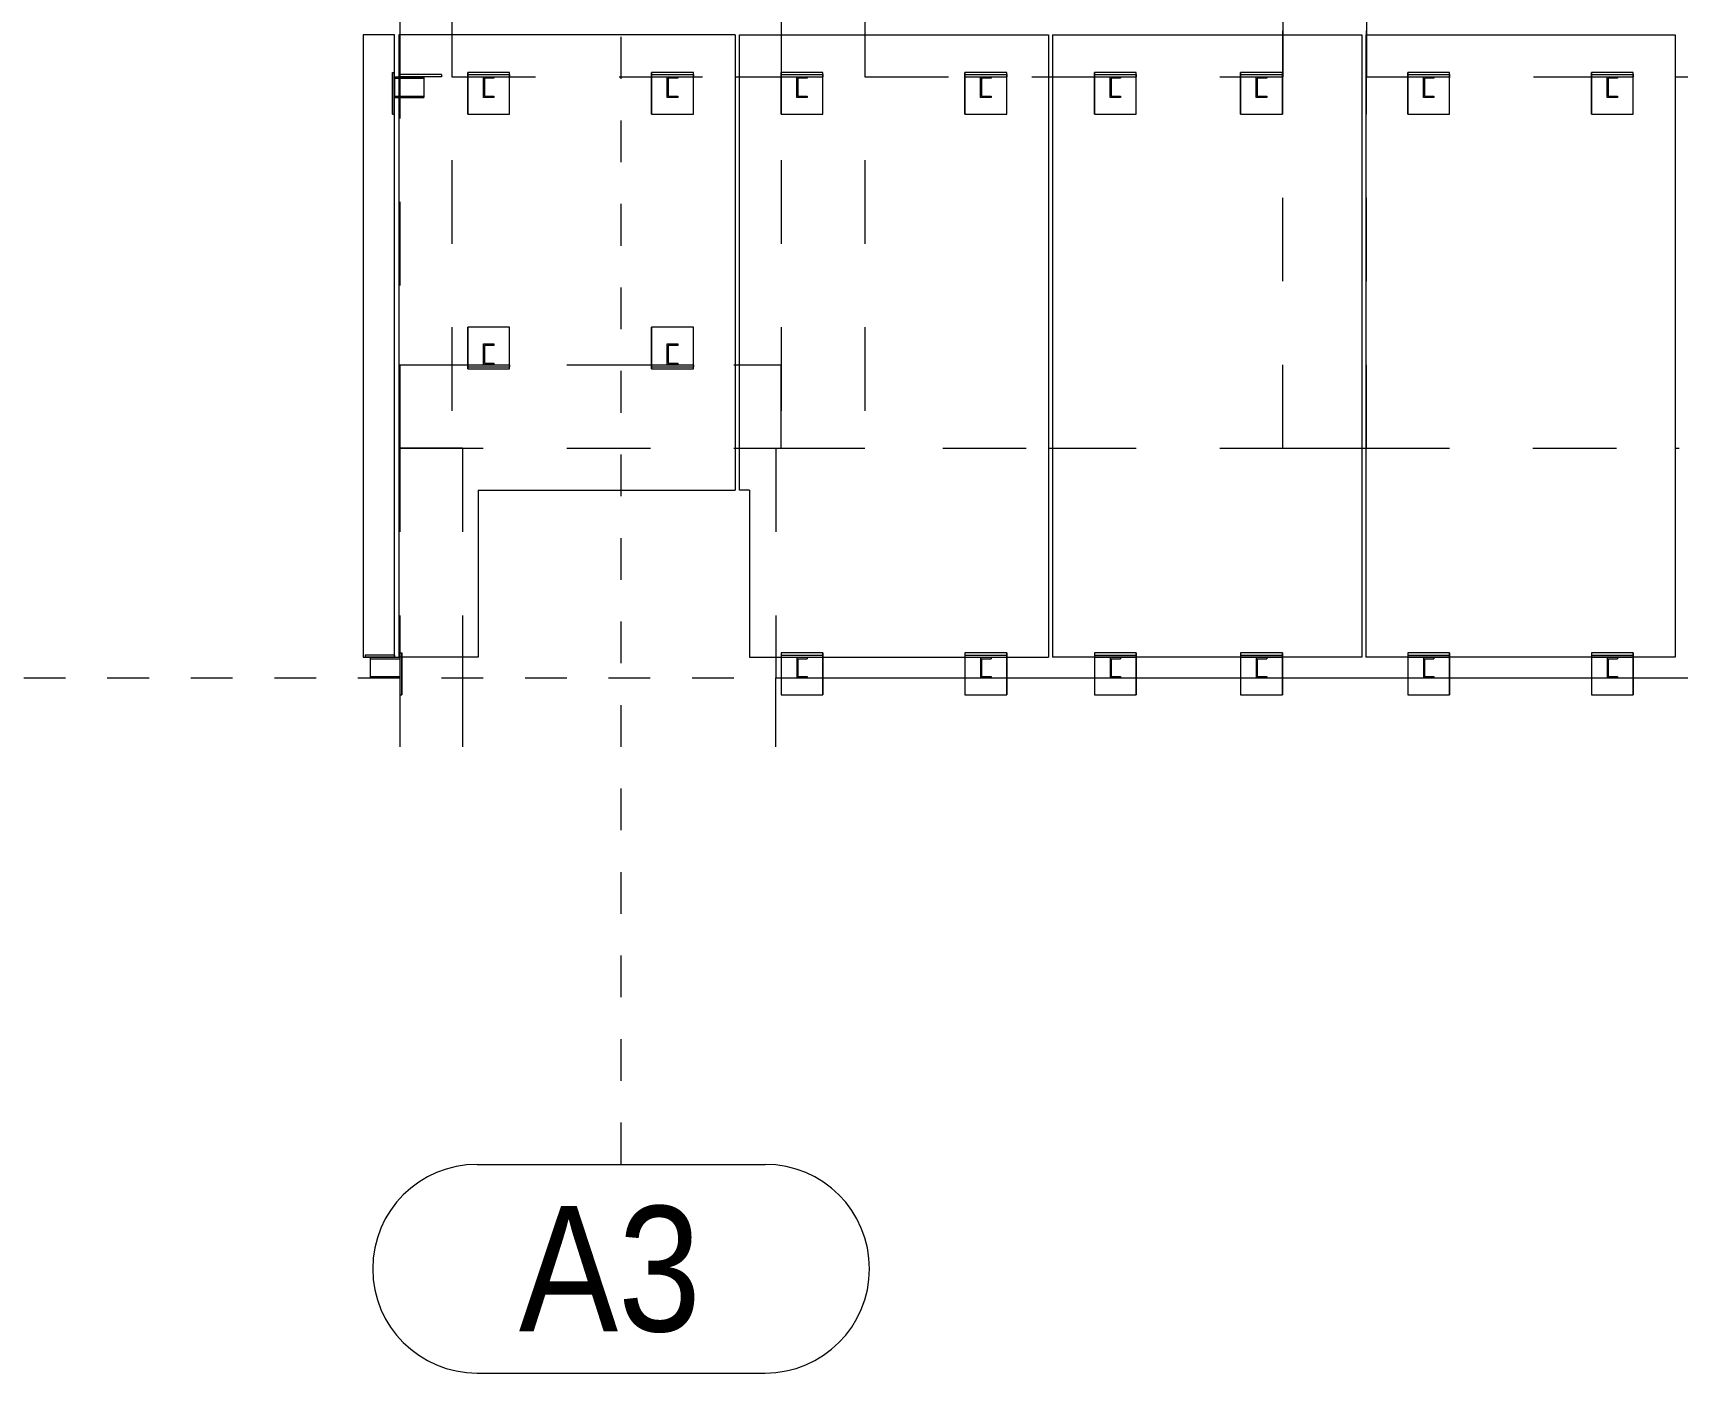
# Model space of a CAD drawing. Header units: millimetres. Extents: x 652937 to 1670132, y 1473552 to 2851037.
# Drawn here: x 663419.75 to 663427.63, y 1524521.94 to 1524528.36 of the extents above; entities that cross this region are included whole.
import ezdxf

# ---------------------------------------------------------------- set-up
doc = ezdxf.new("R2010")
doc.units = ezdxf.units.MM
for name, pattern in [('XKITLINE00', [0]), ('XKITLINE01', [4, 1, -1, 1, -1]), ('XKITLINE02', [4, 2, -2])]:
    doc.linetypes.add(name, pattern=pattern)
doc.layers.add('Part', color=7, linetype='Continuous', lineweight=0)
doc.layers.add('S-GRID', color=7, linetype='Continuous', lineweight=9)
doc.styles.add('Arial', font='arial.ttf')

# ---------------------------------------------------------------- blocks, each defined once
blk = doc.blocks.new('*A33862392')
at = {"layer": 'S-GRID', "color": 7, "linetype": 'XKITLINE01', "lineweight": 0}
blk.add_line((346.109039, 7.827691), (455.260679, 7.827691), dxfattribs=at)
blk = doc.blocks.new('*A34482454')
at = {"layer": 'S-GRID', "color": 7, "linetype": 'XKITLINE01', "lineweight": 0}
blk.add_line((362.410088, -3.820204), (362.410088, 83.930188), dxfattribs=at)
at = {"layer": 'S-GRID', "color": 7, "style": 'Arial', "width": 0.85}
blk.add_text('A3', height=3, dxfattribs=at).set_placement((359.963066, -7.820204))
blk = doc.blocks.new('*A34492455')
at = {"layer": 'Part', "color": 7, "linetype": 'XKITLINE00', "lineweight": 0}
for p, q in [((372.740108, 23.227691), (380.140108, 23.227691)), ((372.740108, 23.227691), (372.740108, 8.327691)), ((380.140108, 23.227691), (380.140108, 8.327691)), ((380.140108, 8.327691), (372.740108, 8.327691))]:
    blk.add_line(p, q, dxfattribs=at)
blk = doc.blocks.new('*A34502456')
at = {"layer": 'Part', "color": 7, "linetype": 'XKITLINE00', "lineweight": 0}
for p, q in [((380.240108, 23.227691), (387.640108, 23.227691)), ((380.240108, 23.227691), (380.240108, 8.327691)), ((387.640108, 23.227691), (387.640108, 8.327691)), ((387.640108, 8.327691), (380.240108, 8.327691))]:
    blk.add_line(p, q, dxfattribs=at)
blk = doc.blocks.new('*A35062512')
at = {"layer": 'Part', "color": 7, "linetype": 'XKITLINE00', "lineweight": 0}
for p, q in [((366.11019, 7.827691), (366.240139, 7.827691)), ((366.11019, 6.179796), (366.11019, 7.827691)), ((367.240139, 7.827691), (370.640139, 7.827691)), ((371.640139, 7.827691), (373.740139, 7.827691)), ((374.740139, 7.827691), (377.240139, 7.827691)), ((378.240139, 7.827691), (381.240139, 7.827691)), ((382.240139, 7.827691), (385.640139, 7.827691)), ((386.640139, 7.827691), (388.740139, 7.827691))]:
    blk.add_line(p, q, dxfattribs=at)
at = {"layer": 'Part', "color": 7, "linetype": 'XKITLINE02', "lineweight": 0}
for p, q in [((366.240139, 7.827691), (367.240139, 7.827691)), ((370.640139, 7.827691), (371.640139, 7.827691)), ((373.740139, 7.827691), (374.740139, 7.827691)), ((377.240139, 7.827691), (378.240139, 7.827691)), ((381.240139, 7.827691), (382.240139, 7.827691)), ((385.640139, 7.827691), (386.640139, 7.827691))]:
    blk.add_line(p, q, dxfattribs=at)
blk = doc.blocks.new('*A35072513')
at = {"layer": 'Part', "color": 7, "linetype": 'XKITLINE02', "lineweight": 0}
for p, q in [((366.11019, 13.327691), (366.11019, 8.327691)), ((366.11019, 13.327691), (372.640108, 13.327691)), ((372.740108, 13.327691), (380.140108, 13.327691)), ((380.240108, 13.327691), (387.640108, 13.327691)), ((366.240139, 7.827691), (367.240139, 7.827691)), ((370.640139, 7.827691), (371.640139, 7.827691)), ((373.740139, 7.827691), (374.740139, 7.827691)), ((377.240139, 7.827691), (378.240139, 7.827691)), ((381.240139, 7.827691), (382.240139, 7.827691)), ((385.640139, 7.827691), (386.640139, 7.827691))]:
    blk.add_line(p, q, dxfattribs=at)
at = {"layer": 'Part', "color": 7, "linetype": 'XKITLINE00', "lineweight": 0}
for p, q in [((372.640108, 13.327691), (372.740108, 13.327691)), ((380.140108, 13.327691), (380.240108, 13.327691)), ((387.640108, 13.327691), (387.740108, 13.327691)), ((366.11019, 8.327691), (366.11019, 7.827691)), ((366.11019, 7.827691), (366.240139, 7.827691)), ((367.240139, 7.827691), (370.640139, 7.827691)), ((371.640139, 7.827691), (373.740139, 7.827691)), ((374.740139, 7.827691), (377.240139, 7.827691)), ((378.240139, 7.827691), (381.240139, 7.827691)), ((382.240139, 7.827691), (385.640139, 7.827691)), ((386.640139, 7.827691), (388.740139, 7.827691))]:
    blk.add_line(p, q, dxfattribs=at)
blk = doc.blocks.new('*A35462552')
at = {"layer": 'Part', "color": 7, "linetype": 'XKITLINE00', "lineweight": 0}
for p, q in [((357.110088, 32.577691), (358.360088, 32.577691)), ((357.110088, 32.577691), (357.110088, 23.227691)), ((358.360088, 32.577691), (358.360088, 24.227691))]:
    blk.add_line(p, q, dxfattribs=at)
at = {"layer": 'Part', "color": 7, "linetype": 'XKITLINE02', "lineweight": 0}
for p, q in [((358.360088, 24.227691), (358.360088, 13.327691)), ((357.110088, 23.227691), (357.110088, 13.327691)), ((357.110088, 13.327691), (358.360088, 13.327691))]:
    blk.add_line(p, q, dxfattribs=at)
blk = doc.blocks.new('*A35502556')
at = {"layer": 'Part', "color": 7, "linetype": 'XKITLINE00', "lineweight": 0}
for p, q in [((366.245088, 32.577691), (366.245088, 24.227691)), ((366.245088, 32.577691), (368.245088, 32.577691)), ((368.245088, 32.577691), (368.245088, 24.227691))]:
    blk.add_line(p, q, dxfattribs=at)
at = {"layer": 'Part', "color": 7, "linetype": 'XKITLINE02', "lineweight": 0}
for p, q in [((366.245088, 24.227691), (366.245088, 13.327691)), ((368.245088, 24.227691), (368.245088, 13.327691)), ((366.245088, 13.327691), (368.245088, 13.327691))]:
    blk.add_line(p, q, dxfattribs=at)
blk = doc.blocks.new('*A35512557')
at = {"layer": 'Part', "color": 7, "linetype": 'XKITLINE02', "lineweight": 0}
for p, q in [((378.255088, 13.327691), (378.255088, 32.577691)), ((378.255088, 32.577691), (380.140108, 32.577691)), ((380.240108, 32.577691), (380.255088, 32.577691)), ((380.255088, 13.327691), (380.255088, 32.577691)), ((378.255088, 13.327691), (380.255088, 13.327691))]:
    blk.add_line(p, q, dxfattribs=at)
at = {"layer": 'Part', "color": 7, "linetype": 'XKITLINE00', "lineweight": 0}
blk.add_line((380.140108, 32.577691), (380.240108, 32.577691), dxfattribs=at)
blk = doc.blocks.new('*A35572563')
at = {"layer": 'S-GRID', "color": 7, "linetype": 'XKITLINE00', "lineweight": 0}
for p, q in [((358.963066, -3.820204), (365.857109, -3.820204)), ((358.963066, -8.820204), (365.857109, -8.820204))]:
    blk.add_line(p, q, dxfattribs=at)
for centre, start, end in [((358.963066, -6.320204), 90, 270), ((365.857109, -6.320204), 270, 90)]:
    blk.add_arc(centre, 2.5, start, end, dxfattribs=at)
blk = doc.blocks.new('*A35582564')
at = {"layer": 'Part', "color": 7, "linetype": 'XKITLINE02', "lineweight": 0}
for p, q in [((357.110137, 15.327691), (365.140108, 15.327691)), ((357.110137, 15.327691), (357.110137, 13.327691)), ((365.240108, 15.327691), (366.24509, 15.327691)), ((366.245081, 13.327691), (366.245081, 15.327691)), ((357.110137, 13.327691), (365.140108, 13.327691)), ((365.240108, 13.327691), (366.24509, 13.327691))]:
    blk.add_line(p, q, dxfattribs=at)
at = {"layer": 'Part', "color": 7, "linetype": 'XKITLINE00', "lineweight": 0}
for p, q in [((365.140108, 15.327691), (365.240108, 15.327691)), ((365.140108, 13.327691), (365.240108, 13.327691))]:
    blk.add_line(p, q, dxfattribs=at)
blk = doc.blocks.new('*A35592565')
at = {"layer": 'Part', "color": 7, "linetype": 'XKITLINE00', "lineweight": 0}
for p, q in [((357.090108, 23.227691), (357.090108, 8.327691)), ((365.140108, 23.227691), (357.090108, 23.227691)), ((365.140108, 23.227691), (365.140108, 12.327691)), ((358.985088, 12.327691), (358.985088, 8.327691)), ((358.985088, 12.327691), (365.140108, 12.327691)), ((358.985088, 8.327691), (357.090108, 8.327691))]:
    blk.add_line(p, q, dxfattribs=at)
blk = doc.blocks.new('*A35602566')
at = {"layer": 'Part', "color": 7, "linetype": 'XKITLINE00', "lineweight": 0}
for p, q in [((356.235201, 23.227691), (356.235201, 8.327691)), ((356.985201, 23.227691), (356.235201, 23.227691)), ((356.985201, 8.327691), (356.985201, 23.227691)), ((356.235201, 8.327691), (356.985201, 8.327691))]:
    blk.add_line(p, q, dxfattribs=at)
blk = doc.blocks.new('*A35612567')
at = {"layer": 'Part', "color": 7, "linetype": 'XKITLINE00', "lineweight": 0}
for p, q in [((366.245088, 24.227691), (358.360088, 24.227691)), ((358.360088, 24.227691), (358.360088, 23.227691)), ((366.245088, 24.227691), (366.245088, 23.227691)), ((365.140108, 22.227691), (365.240108, 22.227691))]:
    blk.add_line(p, q, dxfattribs=at)
at = {"layer": 'Part', "color": 7, "linetype": 'XKITLINE02', "lineweight": 0}
for p, q in [((358.360088, 23.227691), (358.360088, 22.227691)), ((366.245088, 23.227691), (366.245088, 22.227691)), ((358.360088, 22.227691), (365.140108, 22.227691)), ((365.240108, 22.227691), (366.245088, 22.227691))]:
    blk.add_line(p, q, dxfattribs=at)
blk = doc.blocks.new('*A35622568')
at = {"layer": 'Part', "color": 7, "linetype": 'XKITLINE02', "lineweight": 0}
for p, q in [((359.74014, 22.327691), (358.740139, 22.327691)), ((358.740139, 22.327691), (358.740139, 21.327691)), ((358.74014, 21.327691), (358.74014, 22.327691)), ((359.740139, 21.327691), (359.740139, 22.327691)), ((359.74014, 21.327691), (359.74014, 22.327691)), ((358.740139, 21.327691), (359.74014, 21.327691))]:
    blk.add_line(p, q, dxfattribs=at)
blk = doc.blocks.new('*A35632569')
at = {"layer": 'Part', "color": 7, "linetype": 'XKITLINE02', "lineweight": 0}
for p, q in [((358.740156, 22.277691), (359.740156, 22.277691)), ((358.740156, 22.277691), (358.740156, 22.227691)), ((358.740156, 22.227691), (359.740156, 22.227691)), ((359.740156, 22.277691), (359.740156, 22.227691))]:
    blk.add_line(p, q, dxfattribs=at)
blk = doc.blocks.new('*A35642570')
at = {"layer": 'Part', "color": 7, "linetype": 'XKITLINE02', "lineweight": 0}
for p, q in [((356.935166, 22.327691), (356.935201, 22.327691)), ((356.935166, 21.327691), (356.935166, 22.327691)), ((356.935166, 22.327691), (356.985201, 22.327691)), ((356.935201, 22.327691), (356.935201, 21.327691)), ((356.985166, 21.327691), (356.985166, 22.327691)), ((356.985201, 21.327691), (356.985201, 22.327691)), ((356.935201, 21.327691), (356.935166, 21.327691)), ((356.935166, 21.327691), (356.985201, 21.327691))]:
    blk.add_line(p, q, dxfattribs=at)
blk = doc.blocks.new('*A35652571')
at = {"layer": 'Part', "color": 7, "linetype": 'XKITLINE02', "lineweight": 0}
for p, q in [((358.110091, 22.277691), (357.110091, 22.277691)), ((357.110091, 22.277691), (357.110091, 22.227691)), ((358.110091, 22.227691), (357.110091, 22.227691)), ((358.110091, 22.277691), (358.110091, 22.227691))]:
    blk.add_line(p, q, dxfattribs=at)
blk = doc.blocks.new('*A35662572')
at = {"layer": 'Part', "color": 7, "linetype": 'XKITLINE00', "lineweight": 0}
for p, q in [((365.240108, 12.327691), (365.240108, 23.227691)), ((365.240108, 23.227691), (372.640108, 23.227691)), ((372.640108, 23.227691), (372.640108, 8.327691)), ((365.485088, 12.327691), (365.240108, 12.327691)), ((365.485088, 12.327691), (365.485088, 8.327691)), ((365.485088, 8.327691), (372.640108, 8.327691))]:
    blk.add_line(p, q, dxfattribs=at)
blk = doc.blocks.new('*A35672573')
at = {"layer": 'Part', "color": 7, "linetype": 'XKITLINE00', "lineweight": 0}
for p, q in [((368.245088, 24.227691), (372.740108, 24.227691)), ((368.245088, 24.227691), (368.245088, 23.227691)), ((378.255088, 23.327691), (378.255088, 23.227691)), ((372.640108, 22.227691), (372.740108, 22.227691))]:
    blk.add_line(p, q, dxfattribs=at)
at = {"layer": 'Part', "color": 7, "linetype": 'XKITLINE02', "lineweight": 0}
for p, q in [((372.740108, 24.227691), (378.255088, 24.227691)), ((378.255088, 24.227691), (378.255088, 23.327691)), ((368.245088, 23.227691), (368.245088, 22.227691)), ((378.255088, 23.227691), (378.255088, 22.227691)), ((368.245088, 22.227691), (372.640108, 22.227691)), ((372.740108, 22.227691), (378.255088, 22.227691))]:
    blk.add_line(p, q, dxfattribs=at)
blk = doc.blocks.new('*A35682574')
at = {"layer": 'Part', "color": 7, "linetype": 'XKITLINE02', "lineweight": 0}
for p, q in [((367.24014, 22.327691), (366.240139, 22.327691)), ((366.240139, 22.327691), (366.240139, 21.327691)), ((366.24014, 21.327691), (366.24014, 22.327691)), ((367.240139, 21.327691), (367.240139, 22.327691)), ((367.24014, 21.327691), (367.24014, 22.327691)), ((366.240139, 21.327691), (367.24014, 21.327691))]:
    blk.add_line(p, q, dxfattribs=at)
blk = doc.blocks.new('*A35692575')
at = {"layer": 'Part', "color": 7, "linetype": 'XKITLINE02', "lineweight": 0}
for p, q in [((371.64014, 22.327691), (370.640139, 22.327691)), ((370.640139, 22.327691), (370.640139, 21.327691)), ((370.64014, 21.327691), (370.64014, 22.327691)), ((371.640139, 21.327691), (371.640139, 22.327691)), ((371.64014, 21.327691), (371.64014, 22.327691)), ((370.640139, 21.327691), (371.64014, 21.327691))]:
    blk.add_line(p, q, dxfattribs=at)
blk = doc.blocks.new('*A35702576')
at = {"layer": 'Part', "color": 7, "linetype": 'XKITLINE02', "lineweight": 0}
for p, q in [((366.240156, 22.277691), (367.240156, 22.277691)), ((366.240156, 22.277691), (366.240156, 22.227691)), ((366.240156, 22.227691), (367.240156, 22.227691)), ((367.240156, 22.277691), (367.240156, 22.227691))]:
    blk.add_line(p, q, dxfattribs=at)
blk = doc.blocks.new('*A35712577')
at = {"layer": 'Part', "color": 7, "linetype": 'XKITLINE02', "lineweight": 0}
for p, q in [((370.640156, 22.277691), (371.640156, 22.277691)), ((370.640156, 22.277691), (370.640156, 22.227691)), ((370.640156, 22.227691), (371.640156, 22.227691)), ((371.640156, 22.277691), (371.640156, 22.227691))]:
    blk.add_line(p, q, dxfattribs=at)
blk = doc.blocks.new('*A35722578')
at = {"layer": 'Part', "color": 7, "linetype": 'XKITLINE02', "lineweight": 0}
for p, q in [((364.14014, 22.327691), (363.140139, 22.327691)), ((363.140139, 22.327691), (363.140139, 21.327691)), ((363.14014, 21.327691), (363.14014, 22.327691)), ((364.140139, 21.327691), (364.140139, 22.327691)), ((364.14014, 21.327691), (364.14014, 22.327691)), ((363.140139, 21.327691), (364.14014, 21.327691))]:
    blk.add_line(p, q, dxfattribs=at)
blk = doc.blocks.new('*A35732579')
at = {"layer": 'Part', "color": 7, "linetype": 'XKITLINE02', "lineweight": 0}
for p, q in [((363.140156, 22.277691), (364.140156, 22.277691)), ((363.140156, 22.277691), (363.140156, 22.227691)), ((363.140156, 22.227691), (364.140156, 22.227691)), ((364.140156, 22.277691), (364.140156, 22.227691))]:
    blk.add_line(p, q, dxfattribs=at)
blk = doc.blocks.new('*A35742580')
at = {"layer": 'Part', "color": 7, "linetype": 'XKITLINE02', "lineweight": 0}
for p, q in [((382.24014, 22.327691), (381.240139, 22.327691)), ((381.240139, 22.327691), (381.240139, 21.327691)), ((381.24014, 21.327691), (381.24014, 22.327691)), ((382.240139, 21.327691), (382.240139, 22.327691)), ((382.24014, 21.327691), (382.24014, 22.327691)), ((381.240139, 21.327691), (382.24014, 21.327691))]:
    blk.add_line(p, q, dxfattribs=at)
blk = doc.blocks.new('*A35752581')
at = {"layer": 'Part', "color": 7, "linetype": 'XKITLINE02', "lineweight": 0}
for p, q in [((381.240156, 22.277691), (382.240156, 22.277691)), ((381.240156, 22.277691), (381.240156, 22.227691)), ((381.240156, 22.227691), (382.240156, 22.227691)), ((382.240156, 22.277691), (382.240156, 22.227691))]:
    blk.add_line(p, q, dxfattribs=at)
blk = doc.blocks.new('*A35762582')
at = {"layer": 'Part', "color": 7, "linetype": 'XKITLINE02', "lineweight": 0}
for p, q in [((374.74014, 22.327691), (373.740139, 22.327691)), ((373.740139, 22.327691), (373.740139, 21.327691)), ((373.74014, 21.327691), (373.74014, 22.327691)), ((374.740139, 21.327691), (374.740139, 22.327691)), ((374.74014, 21.327691), (374.74014, 22.327691)), ((373.740139, 21.327691), (374.74014, 21.327691))]:
    blk.add_line(p, q, dxfattribs=at)
blk = doc.blocks.new('*A35772583')
at = {"layer": 'Part', "color": 7, "linetype": 'XKITLINE02', "lineweight": 0}
for p, q in [((378.24014, 22.327691), (377.240139, 22.327691)), ((377.240139, 22.327691), (377.240139, 21.327691)), ((377.24014, 21.327691), (377.24014, 22.327691)), ((378.240139, 21.327691), (378.240139, 22.327691)), ((378.24014, 21.327691), (378.24014, 22.327691)), ((377.240139, 21.327691), (378.24014, 21.327691))]:
    blk.add_line(p, q, dxfattribs=at)
blk = doc.blocks.new('*A35782584')
at = {"layer": 'Part', "color": 7, "linetype": 'XKITLINE02', "lineweight": 0}
for p, q in [((373.740156, 22.277691), (374.740156, 22.277691)), ((373.740156, 22.277691), (373.740156, 22.227691)), ((373.740156, 22.227691), (374.740156, 22.227691)), ((374.740156, 22.277691), (374.740156, 22.227691))]:
    blk.add_line(p, q, dxfattribs=at)
blk = doc.blocks.new('*A35792585')
at = {"layer": 'Part', "color": 7, "linetype": 'XKITLINE02', "lineweight": 0}
for p, q in [((377.240156, 22.277691), (378.240156, 22.277691)), ((377.240156, 22.277691), (377.240156, 22.227691)), ((377.240156, 22.227691), (378.240156, 22.227691)), ((378.240156, 22.277691), (378.240156, 22.227691))]:
    blk.add_line(p, q, dxfattribs=at)
blk = doc.blocks.new('*A35892595')
at = {"layer": 'Part', "color": 7, "linetype": 'XKITLINE02', "lineweight": 0}
for p, q in [((380.255088, 24.227691), (387.640108, 24.227691)), ((380.255088, 24.227691), (380.255088, 23.327691)), ((387.740108, 24.227691), (395.140108, 24.227691)), ((395.240108, 24.227691), (398.655088, 24.227691)), ((398.655088, 24.227691), (398.655088, 23.327691)), ((380.255088, 23.227691), (380.255088, 22.227691)), ((398.655088, 23.227691), (398.655088, 22.227691)), ((380.255088, 22.227691), (387.640108, 22.227691)), ((387.740108, 22.227691), (395.140108, 22.227691)), ((395.240108, 22.227691), (398.655088, 22.227691))]:
    blk.add_line(p, q, dxfattribs=at)
at = {"layer": 'Part', "color": 7, "linetype": 'XKITLINE00', "lineweight": 0}
for p, q in [((387.640108, 24.227691), (387.740108, 24.227691)), ((395.140108, 24.227691), (395.240108, 24.227691)), ((380.255088, 23.327691), (380.255088, 23.227691)), ((398.655088, 23.327691), (398.655088, 23.227691)), ((387.640108, 22.227691), (387.740108, 22.227691)), ((395.140108, 22.227691), (395.240108, 22.227691))]:
    blk.add_line(p, q, dxfattribs=at)
blk = doc.blocks.new('*A35932599')
at = {"layer": 'Part', "color": 7, "linetype": 'XKITLINE02', "lineweight": 0}
for p, q in [((386.64014, 22.327691), (385.640139, 22.327691)), ((385.640139, 22.327691), (385.640139, 21.327691)), ((385.64014, 21.327691), (385.64014, 22.327691)), ((386.640139, 21.327691), (386.640139, 22.327691)), ((386.64014, 21.327691), (386.64014, 22.327691)), ((385.640139, 21.327691), (386.64014, 21.327691))]:
    blk.add_line(p, q, dxfattribs=at)
blk = doc.blocks.new('*A35942600')
at = {"layer": 'Part', "color": 7, "linetype": 'XKITLINE02', "lineweight": 0}
for p, q in [((385.640156, 22.277691), (386.640156, 22.277691)), ((385.640156, 22.277691), (385.640156, 22.227691)), ((385.640156, 22.227691), (386.640156, 22.227691)), ((386.640156, 22.277691), (386.640156, 22.227691))]:
    blk.add_line(p, q, dxfattribs=at)
blk = doc.blocks.new('*A36102616')
at = {"layer": 'Part', "color": 7, "linetype": 'XKITLINE02', "lineweight": 0}
for p, q in [((357.11004, 8.427691), (357.110075, 8.427691)), ((357.11004, 8.427691), (357.11004, 8.327691)), ((357.11004, 8.427691), (357.160075, 8.427691)), ((357.110075, 8.427691), (357.110075, 7.427691)), ((357.16004, 8.427691), (357.16004, 8.327691)), ((357.160075, 7.427691), (357.160075, 8.427691))]:
    blk.add_line(p, q, dxfattribs=at)
at = {"layer": 'Part', "color": 7, "linetype": 'XKITLINE00', "lineweight": 0}
for p, q in [((357.11004, 8.327691), (357.11004, 7.427691)), ((357.16004, 8.327691), (357.16004, 7.427691)), ((357.110075, 7.427691), (357.11004, 7.427691)), ((357.11004, 7.427691), (357.160075, 7.427691))]:
    blk.add_line(p, q, dxfattribs=at)
blk = doc.blocks.new('*A36112617')
at = {"layer": 'Part', "color": 7, "linetype": 'XKITLINE02', "lineweight": 0}
for p, q in [((356.98514, 8.377691), (356.28514, 8.377691)), ((356.28514, 8.377691), (356.28514, 8.327691)), ((356.98514, 8.327691), (356.28514, 8.327691)), ((356.98514, 8.377691), (356.98514, 8.327691))]:
    blk.add_line(p, q, dxfattribs=at)
blk = doc.blocks.new('*A36122618')
at = {"layer": 'Part', "color": 7, "linetype": 'XKITLINE00', "lineweight": 0}
for p, q in [((356.410053, 7.827691), (356.410053, 8.327691)), ((356.410053, 8.290191), (357.110053, 8.290191)), ((356.985201, 8.327691), (357.090108, 8.327691)), ((356.410053, 7.865191), (357.110053, 7.865191)), ((357.110053, 7.827691), (356.410053, 7.827691))]:
    blk.add_line(p, q, dxfattribs=at)
at = {"layer": 'Part', "color": 7, "linetype": 'XKITLINE02', "lineweight": 0}
for p, q in [((356.410053, 8.327691), (356.985201, 8.327691)), ((357.090108, 8.327691), (357.110053, 8.327691)), ((357.110053, 8.327691), (357.110053, 7.827691))]:
    blk.add_line(p, q, dxfattribs=at)
blk = doc.blocks.new('*A36132619')
at = {"layer": 'Part', "color": 7, "linetype": 'XKITLINE02', "lineweight": 0}
for p, q in [((367.24014, 8.427691), (366.240139, 8.427691)), ((366.240139, 8.427691), (366.240139, 8.327691)), ((366.24014, 8.427691), (366.24014, 7.427691)), ((367.240139, 8.427691), (367.240139, 8.327691)), ((367.24014, 7.427691), (367.24014, 8.427691))]:
    blk.add_line(p, q, dxfattribs=at)
at = {"layer": 'Part', "color": 7, "linetype": 'XKITLINE00', "lineweight": 0}
for p, q in [((366.240139, 8.327691), (366.240139, 7.427691)), ((367.240139, 8.327691), (367.240139, 7.427691)), ((366.240139, 7.427691), (367.24014, 7.427691))]:
    blk.add_line(p, q, dxfattribs=at)
blk = doc.blocks.new('*A36142620')
at = {"layer": 'Part', "color": 7, "linetype": 'XKITLINE02', "lineweight": 0}
for p, q in [((371.64014, 8.427691), (370.640139, 8.427691)), ((370.640139, 8.427691), (370.640139, 8.327691)), ((370.64014, 8.427691), (370.64014, 7.427691)), ((371.640139, 8.427691), (371.640139, 8.327691)), ((371.64014, 7.427691), (371.64014, 8.427691))]:
    blk.add_line(p, q, dxfattribs=at)
at = {"layer": 'Part', "color": 7, "linetype": 'XKITLINE00', "lineweight": 0}
for p, q in [((370.640139, 8.327691), (370.640139, 7.427691)), ((371.640139, 8.327691), (371.640139, 7.427691)), ((370.640139, 7.427691), (371.64014, 7.427691))]:
    blk.add_line(p, q, dxfattribs=at)
blk = doc.blocks.new('*A36152621')
at = {"layer": 'Part', "color": 7, "linetype": 'XKITLINE02', "lineweight": 0}
for p, q in [((366.240139, 8.377691), (367.240139, 8.377691)), ((366.240139, 8.377691), (366.240139, 8.327691)), ((366.240139, 8.327691), (367.240139, 8.327691)), ((367.240139, 8.377691), (367.240139, 8.327691))]:
    blk.add_line(p, q, dxfattribs=at)
blk = doc.blocks.new('*A36162622')
at = {"layer": 'Part', "color": 7, "linetype": 'XKITLINE00', "lineweight": 0}
for p, q in [((366.615156, 8.327691), (366.615156, 7.827691)), ((366.640156, 8.290191), (366.865156, 8.290191)), ((366.640156, 8.290191), (366.640156, 7.865191)), ((366.865156, 8.327691), (366.865156, 8.290191)), ((366.615156, 7.827691), (366.865156, 7.827691)), ((366.640156, 7.865191), (366.865156, 7.865191)), ((366.865156, 7.865191), (366.865156, 7.827691))]:
    blk.add_line(p, q, dxfattribs=at)
at = {"layer": 'Part', "color": 7, "linetype": 'XKITLINE02', "lineweight": 0}
blk.add_line((366.615156, 8.327691), (366.865156, 8.327691), dxfattribs=at)
blk = doc.blocks.new('*A36172623')
at = {"layer": 'Part', "color": 7, "linetype": 'XKITLINE02', "lineweight": 0}
for p, q in [((370.640139, 8.377691), (371.640139, 8.377691)), ((370.640139, 8.377691), (370.640139, 8.327691)), ((370.640139, 8.327691), (371.640139, 8.327691)), ((371.640139, 8.377691), (371.640139, 8.327691))]:
    blk.add_line(p, q, dxfattribs=at)
blk = doc.blocks.new('*A36182624')
at = {"layer": 'Part', "color": 7, "linetype": 'XKITLINE00', "lineweight": 0}
for p, q in [((371.015156, 8.327691), (371.015156, 7.827691)), ((371.040156, 8.290191), (371.265156, 8.290191)), ((371.040156, 8.290191), (371.040156, 7.865191)), ((371.265156, 8.327691), (371.265156, 8.290191)), ((371.015156, 7.827691), (371.265156, 7.827691)), ((371.040156, 7.865191), (371.265156, 7.865191)), ((371.265156, 7.865191), (371.265156, 7.827691))]:
    blk.add_line(p, q, dxfattribs=at)
at = {"layer": 'Part', "color": 7, "linetype": 'XKITLINE02', "lineweight": 0}
blk.add_line((371.015156, 8.327691), (371.265156, 8.327691), dxfattribs=at)
blk = doc.blocks.new('*A36192625')
at = {"layer": 'Part', "color": 7, "linetype": 'XKITLINE02', "lineweight": 0}
for p, q in [((374.74014, 8.427691), (373.740139, 8.427691)), ((373.740139, 8.427691), (373.740139, 8.327691)), ((373.74014, 8.427691), (373.74014, 7.427691)), ((374.740139, 8.427691), (374.740139, 8.327691)), ((374.74014, 7.427691), (374.74014, 8.427691))]:
    blk.add_line(p, q, dxfattribs=at)
at = {"layer": 'Part', "color": 7, "linetype": 'XKITLINE00', "lineweight": 0}
for p, q in [((373.740139, 8.327691), (373.740139, 7.427691)), ((374.740139, 8.327691), (374.740139, 7.427691)), ((373.740139, 7.427691), (374.74014, 7.427691))]:
    blk.add_line(p, q, dxfattribs=at)
blk = doc.blocks.new('*A36202626')
at = {"layer": 'Part', "color": 7, "linetype": 'XKITLINE02', "lineweight": 0}
for p, q in [((373.740139, 8.377691), (374.740139, 8.377691)), ((373.740139, 8.377691), (373.740139, 8.327691)), ((373.740139, 8.327691), (374.740139, 8.327691)), ((374.740139, 8.377691), (374.740139, 8.327691))]:
    blk.add_line(p, q, dxfattribs=at)
blk = doc.blocks.new('*A36212627')
at = {"layer": 'Part', "color": 7, "linetype": 'XKITLINE00', "lineweight": 0}
for p, q in [((374.115156, 8.327691), (374.115156, 7.827691)), ((374.140156, 8.290191), (374.365156, 8.290191)), ((374.140156, 8.290191), (374.140156, 7.865191)), ((374.365156, 8.327691), (374.365156, 8.290191)), ((374.115156, 7.827691), (374.365156, 7.827691)), ((374.140156, 7.865191), (374.365156, 7.865191)), ((374.365156, 7.865191), (374.365156, 7.827691))]:
    blk.add_line(p, q, dxfattribs=at)
at = {"layer": 'Part', "color": 7, "linetype": 'XKITLINE02', "lineweight": 0}
blk.add_line((374.115156, 8.327691), (374.365156, 8.327691), dxfattribs=at)
blk = doc.blocks.new('*A36222628')
at = {"layer": 'Part', "color": 7, "linetype": 'XKITLINE02', "lineweight": 0}
for p, q in [((358.610087, 13.327691), (357.110087, 13.327691)), ((357.110087, 13.327691), (357.110087, 7.427691)), ((358.610113, 13.327691), (358.610087, 13.327691)), ((358.610087, 13.327691), (358.610087, 8.327691))]:
    blk.add_line(p, q, dxfattribs=at)
at = {"layer": 'Part', "color": 7, "linetype": 'XKITLINE00', "lineweight": 0}
for p, q in [((358.610087, 8.327691), (358.610087, 6.179796)), ((357.110087, 7.427691), (357.110087, 6.179796))]:
    blk.add_line(p, q, dxfattribs=at)
blk = doc.blocks.new('*A36232629')
at = {"layer": 'Part', "color": 7, "linetype": 'XKITLINE02', "lineweight": 0}
for p, q in [((358.740156, 15.327691), (359.740156, 15.327691)), ((358.740156, 15.327691), (358.740156, 15.277691)), ((358.740156, 15.277691), (359.740156, 15.277691)), ((359.740156, 15.327691), (359.740156, 15.277691))]:
    blk.add_line(p, q, dxfattribs=at)
blk = doc.blocks.new('*A36242630')
at = {"layer": 'Part', "color": 7, "linetype": 'XKITLINE02', "lineweight": 0}
for p, q in [((359.74014, 16.227691), (358.740139, 16.227691)), ((358.740139, 16.227691), (358.740139, 15.227691)), ((358.74014, 15.227691), (358.74014, 16.227691)), ((359.740139, 15.227691), (359.740139, 16.227691)), ((359.74014, 15.227691), (359.74014, 16.227691)), ((358.740139, 15.227691), (359.74014, 15.227691))]:
    blk.add_line(p, q, dxfattribs=at)
blk = doc.blocks.new('*A36252631')
at = {"layer": 'Part', "color": 7, "linetype": 'XKITLINE02', "lineweight": 0}
for p, q in [((359.115156, 15.827691), (359.365156, 15.827691)), ((359.115156, 15.327691), (359.115156, 15.827691)), ((359.365156, 15.790191), (359.140156, 15.790191)), ((359.140156, 15.790191), (359.140156, 15.365191)), ((359.365156, 15.827691), (359.365156, 15.790191)), ((359.140156, 15.365191), (359.365156, 15.365191)), ((359.365156, 15.365191), (359.365156, 15.327691)), ((359.365156, 15.327691), (359.115156, 15.327691))]:
    blk.add_line(p, q, dxfattribs=at)
blk = doc.blocks.new('*A36262632')
at = {"layer": 'Part', "color": 7, "linetype": 'XKITLINE02', "lineweight": 0}
for p, q in [((359.115156, 22.227691), (359.365156, 22.227691)), ((359.115156, 21.727691), (359.115156, 22.227691)), ((359.365156, 22.190191), (359.140156, 22.190191)), ((359.140156, 22.190191), (359.140156, 21.765191)), ((359.365156, 22.227691), (359.365156, 22.190191)), ((359.365156, 21.727691), (359.115156, 21.727691)), ((359.140156, 21.765191), (359.365156, 21.765191)), ((359.365156, 21.765191), (359.365156, 21.727691))]:
    blk.add_line(p, q, dxfattribs=at)
blk = doc.blocks.new('*A36272633')
at = {"layer": 'Part', "color": 7, "linetype": 'XKITLINE00', "lineweight": 0}
for p, q in [((356.985184, 22.227691), (357.090108, 22.227691)), ((356.985184, 22.190191), (357.090108, 22.190191)), ((356.985184, 21.765191), (357.090108, 21.765191)), ((356.985184, 21.727691), (357.090108, 21.727691))]:
    blk.add_line(p, q, dxfattribs=at)
at = {"layer": 'Part', "color": 7, "linetype": 'XKITLINE02', "lineweight": 0}
for p, q in [((356.985184, 22.227691), (356.985184, 21.727691)), ((357.090108, 22.227691), (357.685184, 22.227691)), ((357.090108, 22.190191), (357.685184, 22.190191)), ((357.685184, 22.227691), (357.685184, 21.727691)), ((357.090108, 21.765191), (357.685184, 21.765191)), ((357.090108, 21.727691), (357.685184, 21.727691))]:
    blk.add_line(p, q, dxfattribs=at)
blk = doc.blocks.new('*A36282634')
at = {"layer": 'Part', "color": 7, "linetype": 'XKITLINE02', "lineweight": 0}
for p, q in [((363.515156, 15.827691), (363.765156, 15.827691)), ((363.515156, 15.327691), (363.515156, 15.827691)), ((363.765156, 15.790191), (363.540156, 15.790191)), ((363.540156, 15.790191), (363.540156, 15.365191)), ((363.765156, 15.827691), (363.765156, 15.790191)), ((363.540156, 15.365191), (363.765156, 15.365191)), ((363.765156, 15.365191), (363.765156, 15.327691)), ((363.765156, 15.327691), (363.515156, 15.327691))]:
    blk.add_line(p, q, dxfattribs=at)
blk = doc.blocks.new('*A36292635')
at = {"layer": 'Part', "color": 7, "linetype": 'XKITLINE02', "lineweight": 0}
for p, q in [((364.14014, 16.227691), (363.140139, 16.227691)), ((363.140139, 16.227691), (363.140139, 15.227691)), ((363.14014, 15.227691), (363.14014, 16.227691)), ((364.140139, 15.227691), (364.140139, 16.227691)), ((364.14014, 15.227691), (364.14014, 16.227691)), ((363.140139, 15.227691), (364.14014, 15.227691))]:
    blk.add_line(p, q, dxfattribs=at)
blk = doc.blocks.new('*A36302636')
at = {"layer": 'Part', "color": 7, "linetype": 'XKITLINE02', "lineweight": 0}
for p, q in [((363.140156, 15.327691), (364.140156, 15.327691)), ((363.140156, 15.327691), (363.140156, 15.277691)), ((363.140156, 15.277691), (364.140156, 15.277691)), ((364.140156, 15.327691), (364.140156, 15.277691))]:
    blk.add_line(p, q, dxfattribs=at)
blk = doc.blocks.new('*A36312637')
at = {"layer": 'Part', "color": 7, "linetype": 'XKITLINE02', "lineweight": 0}
for p, q in [((366.615156, 22.227691), (366.865156, 22.227691)), ((366.615156, 21.727691), (366.615156, 22.227691)), ((366.865156, 22.190191), (366.640156, 22.190191)), ((366.640156, 22.190191), (366.640156, 21.765191)), ((366.865156, 22.227691), (366.865156, 22.190191)), ((366.865156, 21.727691), (366.615156, 21.727691)), ((366.640156, 21.765191), (366.865156, 21.765191)), ((366.865156, 21.765191), (366.865156, 21.727691))]:
    blk.add_line(p, q, dxfattribs=at)
blk = doc.blocks.new('*A36322638')
at = {"layer": 'Part', "color": 7, "linetype": 'XKITLINE02', "lineweight": 0}
for p, q in [((371.015156, 22.227691), (371.265156, 22.227691)), ((371.015156, 21.727691), (371.015156, 22.227691)), ((371.265156, 22.190191), (371.040156, 22.190191)), ((371.040156, 22.190191), (371.040156, 21.765191)), ((371.265156, 22.227691), (371.265156, 22.190191)), ((371.265156, 21.727691), (371.015156, 21.727691)), ((371.040156, 21.765191), (371.265156, 21.765191)), ((371.265156, 21.765191), (371.265156, 21.727691))]:
    blk.add_line(p, q, dxfattribs=at)
blk = doc.blocks.new('*A36332639')
at = {"layer": 'Part', "color": 7, "linetype": 'XKITLINE02', "lineweight": 0}
for p, q in [((363.515156, 22.227691), (363.765156, 22.227691)), ((363.515156, 21.727691), (363.515156, 22.227691)), ((363.765156, 22.190191), (363.540156, 22.190191)), ((363.540156, 22.190191), (363.540156, 21.765191)), ((363.765156, 22.227691), (363.765156, 22.190191)), ((363.765156, 21.727691), (363.515156, 21.727691)), ((363.540156, 21.765191), (363.765156, 21.765191)), ((363.765156, 21.765191), (363.765156, 21.727691))]:
    blk.add_line(p, q, dxfattribs=at)
blk = doc.blocks.new('*A36342640')
at = {"layer": 'Part', "color": 7, "linetype": 'XKITLINE02', "lineweight": 0}
for p, q in [((374.115156, 22.227691), (374.365156, 22.227691)), ((374.115156, 21.727691), (374.115156, 22.227691)), ((374.365156, 22.190191), (374.140156, 22.190191)), ((374.140156, 22.190191), (374.140156, 21.765191)), ((374.365156, 22.227691), (374.365156, 22.190191)), ((374.365156, 21.727691), (374.115156, 21.727691)), ((374.140156, 21.765191), (374.365156, 21.765191)), ((374.365156, 21.765191), (374.365156, 21.727691))]:
    blk.add_line(p, q, dxfattribs=at)
blk = doc.blocks.new('*A36352641')
at = {"layer": 'Part', "color": 7, "linetype": 'XKITLINE02', "lineweight": 0}
for p, q in [((382.24014, 8.427691), (381.240139, 8.427691)), ((381.240139, 8.427691), (381.240139, 8.327691)), ((381.24014, 8.427691), (381.24014, 7.427691)), ((382.240139, 8.427691), (382.240139, 8.327691)), ((382.24014, 7.427691), (382.24014, 8.427691))]:
    blk.add_line(p, q, dxfattribs=at)
at = {"layer": 'Part', "color": 7, "linetype": 'XKITLINE00', "lineweight": 0}
for p, q in [((381.240139, 8.327691), (381.240139, 7.427691)), ((382.240139, 8.327691), (382.240139, 7.427691)), ((381.240139, 7.427691), (382.24014, 7.427691))]:
    blk.add_line(p, q, dxfattribs=at)
blk = doc.blocks.new('*A36362642')
at = {"layer": 'Part', "color": 7, "linetype": 'XKITLINE02', "lineweight": 0}
for p, q in [((381.240139, 8.377691), (382.240139, 8.377691)), ((381.240139, 8.377691), (381.240139, 8.327691)), ((381.240139, 8.327691), (382.240139, 8.327691)), ((382.240139, 8.377691), (382.240139, 8.327691))]:
    blk.add_line(p, q, dxfattribs=at)
blk = doc.blocks.new('*A36372643')
at = {"layer": 'Part', "color": 7, "linetype": 'XKITLINE00', "lineweight": 0}
for p, q in [((381.615156, 8.327691), (381.615156, 7.827691)), ((381.640156, 8.290191), (381.865156, 8.290191)), ((381.640156, 8.290191), (381.640156, 7.865191)), ((381.865156, 8.327691), (381.865156, 8.290191)), ((381.615156, 7.827691), (381.865156, 7.827691)), ((381.640156, 7.865191), (381.865156, 7.865191)), ((381.865156, 7.865191), (381.865156, 7.827691))]:
    blk.add_line(p, q, dxfattribs=at)
at = {"layer": 'Part', "color": 7, "linetype": 'XKITLINE02', "lineweight": 0}
blk.add_line((381.615156, 8.327691), (381.865156, 8.327691), dxfattribs=at)
blk = doc.blocks.new('*A36382644')
at = {"layer": 'Part', "color": 7, "linetype": 'XKITLINE02', "lineweight": 0}
for p, q in [((378.24014, 8.427691), (377.240139, 8.427691)), ((377.240139, 8.427691), (377.240139, 8.327691)), ((377.24014, 8.427691), (377.24014, 7.427691)), ((378.240139, 8.427691), (378.240139, 8.327691)), ((378.24014, 7.427691), (378.24014, 8.427691))]:
    blk.add_line(p, q, dxfattribs=at)
at = {"layer": 'Part', "color": 7, "linetype": 'XKITLINE00', "lineweight": 0}
for p, q in [((377.240139, 8.327691), (377.240139, 7.427691)), ((378.240139, 8.327691), (378.240139, 7.427691)), ((377.240139, 7.427691), (378.24014, 7.427691))]:
    blk.add_line(p, q, dxfattribs=at)
blk = doc.blocks.new('*A36392645')
at = {"layer": 'Part', "color": 7, "linetype": 'XKITLINE02', "lineweight": 0}
for p, q in [((377.240139, 8.377691), (378.240139, 8.377691)), ((377.240139, 8.377691), (377.240139, 8.327691)), ((377.240139, 8.327691), (378.240139, 8.327691)), ((378.240139, 8.377691), (378.240139, 8.327691))]:
    blk.add_line(p, q, dxfattribs=at)
blk = doc.blocks.new('*A36402646')
at = {"layer": 'Part', "color": 7, "linetype": 'XKITLINE00', "lineweight": 0}
for p, q in [((377.615156, 8.327691), (377.615156, 7.827691)), ((377.640156, 8.290191), (377.865156, 8.290191)), ((377.640156, 8.290191), (377.640156, 7.865191)), ((377.865156, 8.327691), (377.865156, 8.290191)), ((377.615156, 7.827691), (377.865156, 7.827691)), ((377.640156, 7.865191), (377.865156, 7.865191)), ((377.865156, 7.865191), (377.865156, 7.827691))]:
    blk.add_line(p, q, dxfattribs=at)
at = {"layer": 'Part', "color": 7, "linetype": 'XKITLINE02', "lineweight": 0}
blk.add_line((377.615156, 8.327691), (377.865156, 8.327691), dxfattribs=at)
blk = doc.blocks.new('*A36412647')
at = {"layer": 'Part', "color": 7, "linetype": 'XKITLINE00', "lineweight": 0}
for p, q in [((386.015156, 8.327691), (386.015156, 7.827691)), ((386.040156, 8.290191), (386.265156, 8.290191)), ((386.040156, 8.290191), (386.040156, 7.865191)), ((386.265156, 8.327691), (386.265156, 8.290191)), ((386.015156, 7.827691), (386.265156, 7.827691)), ((386.040156, 7.865191), (386.265156, 7.865191)), ((386.265156, 7.865191), (386.265156, 7.827691))]:
    blk.add_line(p, q, dxfattribs=at)
at = {"layer": 'Part', "color": 7, "linetype": 'XKITLINE02', "lineweight": 0}
blk.add_line((386.015156, 8.327691), (386.265156, 8.327691), dxfattribs=at)
blk = doc.blocks.new('*A36422648')
at = {"layer": 'Part', "color": 7, "linetype": 'XKITLINE02', "lineweight": 0}
for p, q in [((385.640139, 8.377691), (386.640139, 8.377691)), ((385.640139, 8.377691), (385.640139, 8.327691)), ((385.640139, 8.327691), (386.640139, 8.327691)), ((386.640139, 8.377691), (386.640139, 8.327691))]:
    blk.add_line(p, q, dxfattribs=at)
blk = doc.blocks.new('*A36432649')
at = {"layer": 'Part', "color": 7, "linetype": 'XKITLINE02', "lineweight": 0}
for p, q in [((386.64014, 8.427691), (385.640139, 8.427691)), ((385.640139, 8.427691), (385.640139, 8.327691)), ((385.64014, 8.427691), (385.64014, 7.427691)), ((386.640139, 8.427691), (386.640139, 8.327691)), ((386.64014, 7.427691), (386.64014, 8.427691))]:
    blk.add_line(p, q, dxfattribs=at)
at = {"layer": 'Part', "color": 7, "linetype": 'XKITLINE00', "lineweight": 0}
for p, q in [((385.640139, 8.327691), (385.640139, 7.427691)), ((386.640139, 8.327691), (386.640139, 7.427691)), ((385.640139, 7.427691), (386.64014, 7.427691))]:
    blk.add_line(p, q, dxfattribs=at)
blk = doc.blocks.new('*A36532659')
at = {"layer": 'Part', "color": 7, "linetype": 'XKITLINE02', "lineweight": 0}
for p, q in [((381.615156, 22.227691), (381.865156, 22.227691)), ((381.615156, 21.727691), (381.615156, 22.227691)), ((381.865156, 22.190191), (381.640156, 22.190191)), ((381.640156, 22.190191), (381.640156, 21.765191)), ((381.865156, 22.227691), (381.865156, 22.190191)), ((381.865156, 21.727691), (381.615156, 21.727691)), ((381.640156, 21.765191), (381.865156, 21.765191)), ((381.865156, 21.765191), (381.865156, 21.727691))]:
    blk.add_line(p, q, dxfattribs=at)
blk = doc.blocks.new('*A36542660')
at = {"layer": 'Part', "color": 7, "linetype": 'XKITLINE02', "lineweight": 0}
for p, q in [((377.615156, 22.227691), (377.865156, 22.227691)), ((377.615156, 21.727691), (377.615156, 22.227691)), ((377.865156, 22.190191), (377.640156, 22.190191)), ((377.640156, 22.190191), (377.640156, 21.765191)), ((377.865156, 22.227691), (377.865156, 22.190191)), ((377.865156, 21.727691), (377.615156, 21.727691)), ((377.640156, 21.765191), (377.865156, 21.765191)), ((377.865156, 21.765191), (377.865156, 21.727691))]:
    blk.add_line(p, q, dxfattribs=at)
blk = doc.blocks.new('*A36562662')
at = {"layer": 'Part', "color": 7, "linetype": 'XKITLINE02', "lineweight": 0}
for p, q in [((386.015156, 22.227691), (386.265156, 22.227691)), ((386.015156, 21.727691), (386.015156, 22.227691)), ((386.265156, 22.190191), (386.040156, 22.190191)), ((386.040156, 22.190191), (386.040156, 21.765191)), ((386.265156, 22.227691), (386.265156, 22.190191)), ((386.265156, 21.727691), (386.015156, 21.727691)), ((386.040156, 21.765191), (386.265156, 21.765191)), ((386.265156, 21.765191), (386.265156, 21.727691))]:
    blk.add_line(p, q, dxfattribs=at)

msp = doc.modelspace()

# ---------------------------------------------------------------- block references
at = {"color": 7, "lineweight": 0, "xscale": 0.2, "yscale": 0.2, "zscale": 0.2}
for name in ['*A34482454', '*A34492455', '*A34502456', '*A35462552', '*A35502556', '*A35512557', '*A35612567', '*A35672573', '*A35892595', '*A35602566', '*A35592565', '*A35662572', '*A35642570', '*A35622568', '*A35722578', '*A35682574', '*A35692575', '*A35762582', '*A35772583', '*A35742580', '*A35932599', '*A36272633', '*A35652571', '*A35632569', '*A36262632', '*A35732579', '*A36332639', '*A35702576', '*A36312637', '*A35712577', '*A36322638', '*A35782584', '*A36342640', '*A35792585', '*A36542660', '*A35752581', '*A36532659', '*A35942600', '*A36562662', '*A36242630', '*A36292635', '*A36252631', '*A36282634', '*A35582564', '*A36232629', '*A36302636', '*A36222628', '*A35072513', '*A33862392', '*A36112617', '*A36122618', '*A36102616', '*A36132619', '*A36152621', '*A36162622', '*A36142620', '*A36172623', '*A36182624', '*A36192625', '*A36202626', '*A36212627', '*A36382644', '*A36392645', '*A36402646', '*A36352641', '*A36362642', '*A36372643', '*A36432649', '*A36422648', '*A36412647', '*A35062512', '*A35572563']:
    msp.add_blockref(name, (663350.0877, 1524523.7048), dxfattribs=at)

doc.saveas('drawing.dxf')
